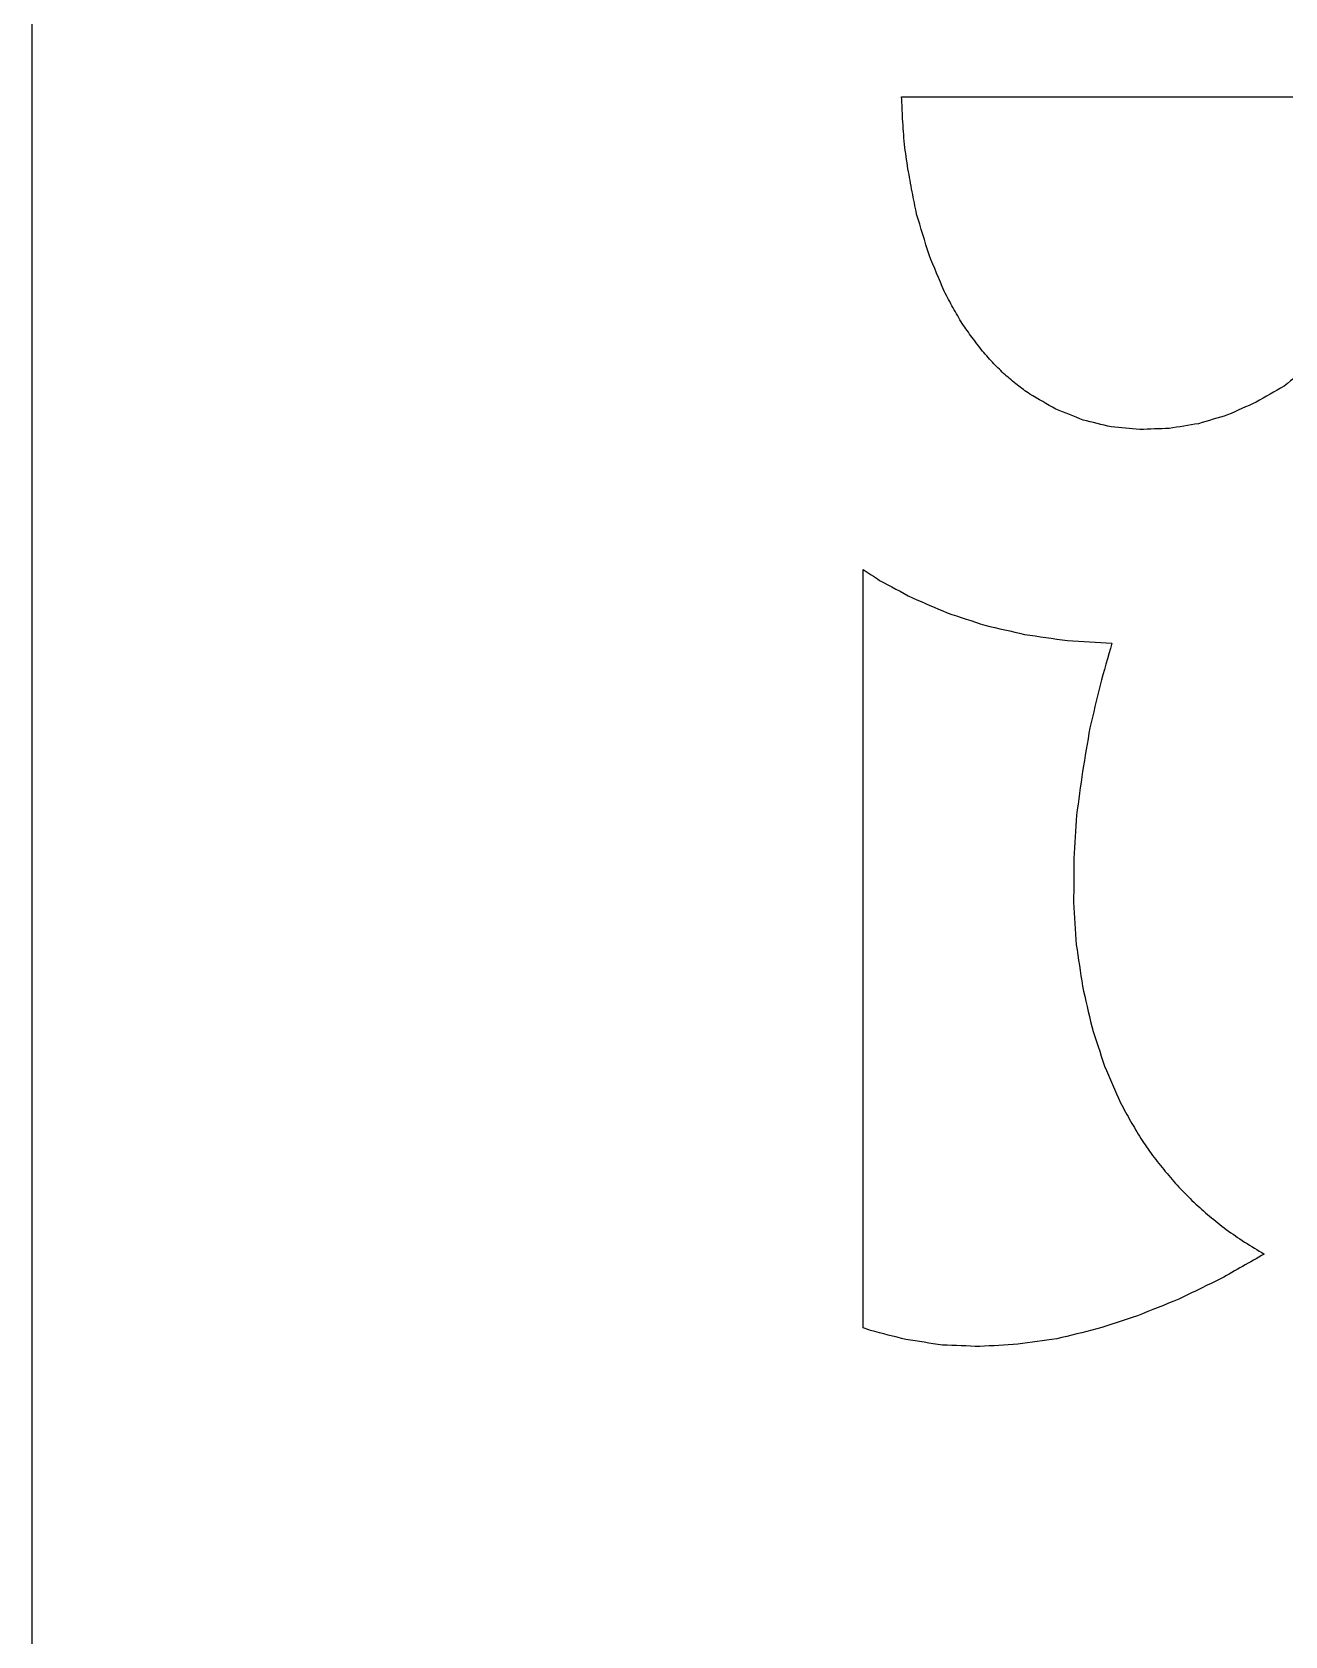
# Model space of a CAD drawing. Header units: centimetres. Extents: x -8.1 to 7.9, y -12 to 13.9.
# Drawn here: x -8.148 to -6.907, y 9.565 to 11.154 of the extents above; entities that cross this region are included whole.
import ezdxf

# ---------------------------------------------------------------- set-up
doc = ezdxf.new("R2010")
doc.units = ezdxf.units.CM
doc.header["$MEASUREMENT"] = 0
doc.layers.add('layer 1', color=7, linetype='Continuous')

msp = doc.modelspace()

# ---------------------------------------------------------------- linework, layer by layer
at = {"layer": 'layer 1', "color": 177}
msp.add_open_spline([(-1.09079, 13.91214), (-3.44321, 13.91214), (-5.79564, 13.91214), (-8.14806, 13.91214), (-8.14806, 13.91214), (-8.14806, 6.04981), (-8.14806, -1.81251), (-8.14806, -9.67484), (-8.14806, -9.67484), (-8.14804, -9.67484), (-8.14803, -9.67484), (-8.148, -9.67484), (-8.148, -9.67484), (-8.148, -10.43807), (-8.148, -11.2013), (-8.148, -11.96454), (-8.148, -11.96454), (-7.87355, -11.96454), (-7.5991, -11.96454), (-7.32465, -11.96454), (-7.32465, -11.96454), (-7.32465, -11.84692), (-7.32465, -11.72929), (-7.32465, -11.61168), (-7.32465, -11.61168), (-7.03435, -11.61168), (-6.74404, -11.61168), (-6.45373, -11.61168), (-6.45373, -11.61168), (-6.45373, -11.38183), (-6.45373, -11.15199), (-6.45373, -10.92215), (-6.45373, -10.92215), (-6.33629, -10.9198), (-6.21884, -10.91746), (-6.10139, -10.91511), (-6.10139, -10.91511), (-6.08053, -10.97458), (-6.05321, -11.02616), (-6.00782, -11.07169), (-6.00782, -11.07169), (-5.96339, -11.11626), (-5.91747, -11.14381), (-5.86353, -11.15634), (-5.86353, -11.15634), (-5.79215, -11.17295), (-5.71677, -11.16572), (-5.65946, -11.11572), (-5.65946, -11.11572), (-5.60401, -11.06734), (-5.57201, -10.98984), (-5.56052, -10.91591), (-5.56052, -10.91591), (-5.52771, -10.91923), (-5.4998, -10.91847), (-5.47347, -10.9147), (-5.47347, -10.9147), (-5.34213, -10.8959), (-5.28009, -10.81279), (-5.269, -10.68747), (-5.269, -10.68747), (-5.26628, -10.65676), (-5.26845, -10.62644), (-5.2782, -10.59975), (-5.2782, -10.59975), (-5.27614, -10.60026), (-5.27407, -10.60077), (-5.27201, -10.60129), (-5.27201, -10.60129), (-5.22566, -10.61732), (-5.17931, -10.63334), (-5.13296, -10.64937), (-5.13296, -10.64937), (-5.10516, -10.93337), (-4.88583, -11.1545), (-4.61939, -11.1545), (-4.61939, -11.1545), (-4.35296, -11.1545), (-4.13364, -10.93337), (-4.10583, -10.64937), (-4.10583, -10.64937), (-4.05948, -10.63334), (-4.01313, -10.61732), (-3.96678, -10.60129), (-3.96678, -10.60129), (-3.96471, -10.60077), (-3.96265, -10.60026), (-3.96059, -10.59975), (-3.96059, -10.59975), (-3.97034, -10.62644), (-3.97251, -10.65676), (-3.96979, -10.68747), (-3.96979, -10.68747), (-3.9587, -10.81279), (-3.89666, -10.8959), (-3.76531, -10.9147), (-3.76531, -10.9147), (-3.73899, -10.91847), (-3.71108, -10.91923), (-3.67827, -10.91591), (-3.67827, -10.91591), (-3.66678, -10.98984), (-3.63478, -11.06734), (-3.57933, -11.11572), (-3.57933, -11.11572), (-3.52203, -11.16572), (-3.44664, -11.17295), (-3.37526, -11.15634), (-3.37526, -11.15634), (-3.32133, -11.14381), (-3.27541, -11.11626), (-3.23096, -11.07169), (-3.23096, -11.07169), (-3.18558, -11.02616), (-3.15826, -10.97458), (-3.1374, -10.91511), (-3.1374, -10.91511), (-3.01995, -10.91746), (-2.9025, -10.9198), (-2.78506, -10.92215), (-2.78506, -10.92215), (-2.78506, -11.15199), (-2.78506, -11.38183), (-2.78506, -11.61168), (-2.78506, -11.61168), (-2.49475, -11.61168), (-2.20444, -11.61168), (-1.91413, -11.61168), (-1.91413, -11.61168), (-1.91413, -11.72929), (-1.91413, -11.84692), (-1.91413, -11.96454), (-1.91413, -11.96454), (-1.63968, -11.96454), (-1.36524, -11.96454), (-1.09079, -11.96454), (-1.09079, -11.96454), (-1.09079, -11.2013), (-1.09079, -10.43807), (-1.09079, -9.67484), (-1.09079, -9.67484), (-1.09079, -1.81251), (-1.09079, 6.04981), (-1.09079, 13.91214)], degree=3, knots=[0, 0, 0, 0, 0.027027, 0.027027, 0.027027, 0.027027, 0.0540541, 0.0540541, 0.0540541, 0.0540541, 0.0810811, 0.0810811, 0.0810811, 0.0810811, 0.1081081, 0.1081081, 0.1081081, 0.1081081, 0.1351351, 0.1351351, 0.1351351, 0.1351351, 0.1621622, 0.1621622, 0.1621622, 0.1621622, 0.1891892, 0.1891892, 0.1891892, 0.1891892, 0.2162162, 0.2162162, 0.2162162, 0.2162162, 0.2432432, 0.2432432, 0.2432432, 0.2432432, 0.2702703, 0.2702703, 0.2702703, 0.2702703, 0.2972973, 0.2972973, 0.2972973, 0.2972973, 0.3243243, 0.3243243, 0.3243243, 0.3243243, 0.3513514, 0.3513514, 0.3513514, 0.3513514, 0.3783784, 0.3783784, 0.3783784, 0.3783784, 0.4054054, 0.4054054, 0.4054054, 0.4054054, 0.4324324, 0.4324324, 0.4324324, 0.4324324, 0.4594595, 0.4594595, 0.4594595, 0.4594595, 0.4864865, 0.4864865, 0.4864865, 0.4864865, 0.5135135, 0.5135135, 0.5135135, 0.5135135, 0.5405405, 0.5405405, 0.5405405, 0.5405405, 0.5675676, 0.5675676, 0.5675676, 0.5675676, 0.5945946, 0.5945946, 0.5945946, 0.5945946, 0.6216216, 0.6216216, 0.6216216, 0.6216216, 0.6486486, 0.6486486, 0.6486486, 0.6486486, 0.6756757, 0.6756757, 0.6756757, 0.6756757, 0.7027027, 0.7027027, 0.7027027, 0.7027027, 0.7297297, 0.7297297, 0.7297297, 0.7297297, 0.7567568, 0.7567568, 0.7567568, 0.7567568, 0.7837838, 0.7837838, 0.7837838, 0.7837838, 0.8108108, 0.8108108, 0.8108108, 0.8108108, 0.8378378, 0.8378378, 0.8378378, 0.8378378, 0.8648649, 0.8648649, 0.8648649, 0.8648649, 0.8918919, 0.8918919, 0.8918919, 0.8918919, 0.9189189, 0.9189189, 0.9189189, 0.9189189, 0.9459459, 0.9459459, 0.9459459, 0.9459459, 1, 1, 1, 1], dxfattribs=at)
at = {"layer": 'layer 1', "color": 7}
for points, knots in [([(-7.28657, 11.08923), (-7.28624, 11.08203), (-7.28592, 11.07484), (-7.2856, 11.06764), (-7.2856, 11.06764), (-7.28501, 11.0592), (-7.28443, 11.05075), (-7.28384, 11.04232), (-7.28384, 11.04232), (-7.28267, 11.03424), (-7.28148, 11.02615), (-7.28031, 11.01808), (-7.28031, 11.01808), (-7.27894, 11.01049), (-7.27757, 11.00288), (-7.2762, 10.99528), (-7.2762, 10.99528), (-7.27473, 10.98793), (-7.27326, 10.98057), (-7.27178, 10.97322), (-7.27178, 10.97322), (-7.26766, 10.95972), (-7.26354, 10.9462), (-7.25943, 10.93271), (-7.25943, 10.93271), (-7.25443, 10.92076), (-7.24943, 10.90883), (-7.24443, 10.89689), (-7.24443, 10.89689), (-7.2415, 10.89134), (-7.23855, 10.88579), (-7.23562, 10.88024), (-7.23562, 10.88024), (-7.23258, 10.87506), (-7.22954, 10.86987), (-7.22649, 10.86468), (-7.22649, 10.86468), (-7.22326, 10.86011), (-7.22002, 10.85552), (-7.21679, 10.85094), (-7.21679, 10.85094), (-7.21336, 10.84648), (-7.20994, 10.84202), (-7.20651, 10.83756), (-7.20651, 10.83756), (-7.20278, 10.83334), (-7.19906, 10.82911), (-7.19533, 10.82489), (-7.19533, 10.82489), (-7.19161, 10.82128), (-7.18787, 10.81766), (-7.18415, 10.81404), (-7.18415, 10.81404), (-7.18014, 10.81066), (-7.17612, 10.80729), (-7.1721, 10.80391), (-7.1721, 10.80391), (-7.16799, 10.8009), (-7.16386, 10.79789), (-7.15974, 10.79487), (-7.15974, 10.79487), (-7.15112, 10.78992), (-7.1425, 10.78498), (-7.13388, 10.78003), (-7.13388, 10.78003), (-7.12486, 10.77642), (-7.11583, 10.7728), (-7.10682, 10.76918), (-7.10682, 10.76918), (-7.09751, 10.7669), (-7.0882, 10.7646), (-7.07888, 10.76231), (-7.07888, 10.76231), (-7.06947, 10.76146), (-7.06006, 10.76062), (-7.05066, 10.75977), (-7.05066, 10.75977), (-7.04096, 10.76014), (-7.03125, 10.7605), (-7.02154, 10.76086), (-7.02154, 10.76086), (-7.01184, 10.76243), (-7.00214, 10.764), (-6.99243, 10.76557), (-6.99243, 10.76557), (-6.98282, 10.76845), (-6.97322, 10.77135), (-6.96362, 10.77425), (-6.96362, 10.77425), (-6.9542, 10.77846), (-6.94479, 10.78269), (-6.93539, 10.78691), (-6.93539, 10.78691), (-6.92617, 10.79222), (-6.91696, 10.79753), (-6.90774, 10.80283), (-6.90774, 10.80283), (-6.89902, 10.80958), (-6.8903, 10.81633), (-6.88157, 10.82309), (-6.88157, 10.82309), (-6.87736, 10.82683), (-6.87314, 10.83056), (-6.86893, 10.8343), (-6.86893, 10.8343), (-6.86491, 10.8384), (-6.86089, 10.84251), (-6.85687, 10.8466), (-6.85687, 10.8466), (-6.85285, 10.85094), (-6.84884, 10.85528), (-6.84482, 10.85962), (-6.84482, 10.85962), (-6.8411, 10.86446), (-6.83737, 10.86928), (-6.83364, 10.8741), (-6.83364, 10.8741), (-6.83002, 10.87892), (-6.82639, 10.88375), (-6.82276, 10.88857), (-6.82276, 10.88857), (-6.81933, 10.89388), (-6.8159, 10.89918), (-6.81247, 10.90449), (-6.81247, 10.90449), (-6.8061, 10.91582), (-6.79973, 10.92716), (-6.79335, 10.93849), (-6.79335, 10.93849), (-6.78796, 10.95103), (-6.78258, 10.96357), (-6.77718, 10.97611), (-6.77718, 10.97611), (-6.77268, 10.98987), (-6.76817, 11.00361), (-6.76366, 11.01736), (-6.76366, 11.01736), (-6.76032, 11.03207), (-6.757, 11.04677), (-6.75366, 11.06148), (-6.75366, 11.06148), (-6.7524, 11.07074), (-6.75116, 11.07998), (-6.7499, 11.08923), (-6.7499, 11.08923), (-6.92879, 11.08923), (-7.10768, 11.08923), (-7.28657, 11.08923)], [0, 0, 0, 0, 0.0263158, 0.0263158, 0.0263158, 0.0263158, 0.0526316, 0.0526316, 0.0526316, 0.0526316, 0.0789474, 0.0789474, 0.0789474, 0.0789474, 0.1052632, 0.1052632, 0.1052632, 0.1052632, 0.1315789, 0.1315789, 0.1315789, 0.1315789, 0.1578947, 0.1578947, 0.1578947, 0.1578947, 0.1842105, 0.1842105, 0.1842105, 0.1842105, 0.2105263, 0.2105263, 0.2105263, 0.2105263, 0.2368421, 0.2368421, 0.2368421, 0.2368421, 0.2631579, 0.2631579, 0.2631579, 0.2631579, 0.2894737, 0.2894737, 0.2894737, 0.2894737, 0.3157895, 0.3157895, 0.3157895, 0.3157895, 0.3421053, 0.3421053, 0.3421053, 0.3421053, 0.3684211, 0.3684211, 0.3684211, 0.3684211, 0.3947368, 0.3947368, 0.3947368, 0.3947368, 0.4210526, 0.4210526, 0.4210526, 0.4210526, 0.4473684, 0.4473684, 0.4473684, 0.4473684, 0.4736842, 0.4736842, 0.4736842, 0.4736842, 0.5, 0.5, 0.5, 0.5, 0.5263158, 0.5263158, 0.5263158, 0.5263158, 0.5526316, 0.5526316, 0.5526316, 0.5526316, 0.5789474, 0.5789474, 0.5789474, 0.5789474, 0.6052632, 0.6052632, 0.6052632, 0.6052632, 0.6315789, 0.6315789, 0.6315789, 0.6315789, 0.6578947, 0.6578947, 0.6578947, 0.6578947, 0.6842105, 0.6842105, 0.6842105, 0.6842105, 0.7105263, 0.7105263, 0.7105263, 0.7105263, 0.7368421, 0.7368421, 0.7368421, 0.7368421, 0.7631579, 0.7631579, 0.7631579, 0.7631579, 0.7894737, 0.7894737, 0.7894737, 0.7894737, 0.8157895, 0.8157895, 0.8157895, 0.8157895, 0.8421053, 0.8421053, 0.8421053, 0.8421053, 0.8684211, 0.8684211, 0.8684211, 0.8684211, 0.8947368, 0.8947368, 0.8947368, 0.8947368, 0.9210526, 0.9210526, 0.9210526, 0.9210526, 0.9473684, 0.9473684, 0.9473684, 0.9473684, 1, 1, 1, 1]), ([(-6.92745, 9.94291), (-6.93392, 9.9469), (-6.94039, 9.95087), (-6.94685, 9.95485), (-6.94685, 9.95485), (-6.95293, 9.95895), (-6.95901, 9.96304), (-6.96509, 9.96716), (-6.96509, 9.96716), (-6.97058, 9.97162), (-6.97607, 9.97608), (-6.98155, 9.98054), (-6.98155, 9.98054), (-6.98675, 9.98512), (-6.99195, 9.9897), (-6.99714, 9.99428), (-6.99714, 9.99428), (-7.00203, 9.99922), (-7.00695, 10.00417), (-7.01184, 10.00912), (-7.01184, 10.00912), (-7.01635, 10.0143), (-7.02086, 10.01948), (-7.02536, 10.02467), (-7.02536, 10.02467), (-7.02959, 10.02997), (-7.0338, 10.03528), (-7.03801, 10.04059), (-7.03801, 10.04059), (-7.04193, 10.04626), (-7.04585, 10.05193), (-7.04977, 10.05758), (-7.04977, 10.05758), (-7.0531, 10.06325), (-7.05644, 10.06892), (-7.05977, 10.07459), (-7.05977, 10.07459), (-7.0631, 10.08062), (-7.06643, 10.08666), (-7.06977, 10.09269), (-7.06977, 10.09269), (-7.07506, 10.10486), (-7.08036, 10.11704), (-7.08564, 10.12922), (-7.08564, 10.12922), (-7.08986, 10.14224), (-7.09407, 10.15527), (-7.0983, 10.1683), (-7.0983, 10.1683), (-7.10133, 10.18168), (-7.10437, 10.19506), (-7.10741, 10.20845), (-7.10741, 10.20845), (-7.10947, 10.22207), (-7.11152, 10.2357), (-7.11358, 10.24932), (-7.11358, 10.24932), (-7.11446, 10.26344), (-7.11535, 10.27755), (-7.11622, 10.29165), (-7.11622, 10.29165), (-7.11613, 10.306), (-7.11603, 10.32035), (-7.11594, 10.33471), (-7.11594, 10.33471), (-7.11505, 10.34906), (-7.11417, 10.3634), (-7.11329, 10.37775), (-7.11329, 10.37775), (-7.11132, 10.39222), (-7.10937, 10.40669), (-7.10741, 10.42116), (-7.10741, 10.42116), (-7.10496, 10.43552), (-7.1025, 10.44987), (-7.10005, 10.46422), (-7.10005, 10.46422), (-7.09673, 10.47832), (-7.09339, 10.49243), (-7.09005, 10.50654), (-7.09005, 10.50654), (-7.08614, 10.52041), (-7.08222, 10.53428), (-7.0783, 10.54814), (-7.0783, 10.54814), (-7.093, 10.54899), (-7.1077, 10.54983), (-7.12241, 10.55068), (-7.12241, 10.55068), (-7.13652, 10.55273), (-7.15063, 10.55478), (-7.16474, 10.55682), (-7.16474, 10.55682), (-7.17788, 10.55984), (-7.19102, 10.56285), (-7.20415, 10.56587), (-7.20415, 10.56587), (-7.21659, 10.56998), (-7.22905, 10.57407), (-7.2415, 10.57817), (-7.2415, 10.57817), (-7.25296, 10.58311), (-7.26443, 10.58806), (-7.2759, 10.593), (-7.2759, 10.593), (-7.28678, 10.59879), (-7.29767, 10.60458), (-7.30854, 10.61037), (-7.30854, 10.61037), (-7.31393, 10.61398), (-7.31933, 10.61759), (-7.32471, 10.6212), (-7.32471, 10.6212), (-7.32471, 10.37081), (-7.32471, 10.12042), (-7.32471, 9.87003), (-7.32471, 9.87003), (-7.32226, 9.86912), (-7.3198, 9.86821), (-7.31736, 9.8673), (-7.31736, 9.8673), (-7.30569, 9.86429), (-7.29403, 9.86127), (-7.28237, 9.85826), (-7.28237, 9.85826), (-7.27031, 9.85644), (-7.25826, 9.85464), (-7.2462, 9.85283), (-7.2462, 9.85283), (-7.23385, 9.85235), (-7.22149, 9.85187), (-7.20915, 9.85138), (-7.20915, 9.85138), (-7.19661, 9.8521), (-7.18406, 9.85283), (-7.17151, 9.85356), (-7.17151, 9.85356), (-7.15867, 9.85537), (-7.14584, 9.85717), (-7.13299, 9.85898), (-7.13299, 9.85898), (-7.11976, 9.86224), (-7.10652, 9.8655), (-7.0933, 9.86875), (-7.0933, 9.86875), (-7.07986, 9.87309), (-7.06643, 9.87743), (-7.05302, 9.88177), (-7.05302, 9.88177), (-7.03929, 9.88732), (-7.02557, 9.89287), (-7.01184, 9.89841), (-7.01184, 9.89841), (-6.99792, 9.90517), (-6.98401, 9.91192), (-6.97009, 9.91867), (-6.97009, 9.91867), (-6.95588, 9.92675), (-6.94166, 9.93483), (-6.92745, 9.94291)], [0, 0, 0, 0, 0.0243902, 0.0243902, 0.0243902, 0.0243902, 0.0487805, 0.0487805, 0.0487805, 0.0487805, 0.0731707, 0.0731707, 0.0731707, 0.0731707, 0.097561, 0.097561, 0.097561, 0.097561, 0.1219512, 0.1219512, 0.1219512, 0.1219512, 0.1463415, 0.1463415, 0.1463415, 0.1463415, 0.1707317, 0.1707317, 0.1707317, 0.1707317, 0.195122, 0.195122, 0.195122, 0.195122, 0.2195122, 0.2195122, 0.2195122, 0.2195122, 0.2439024, 0.2439024, 0.2439024, 0.2439024, 0.2682927, 0.2682927, 0.2682927, 0.2682927, 0.2926829, 0.2926829, 0.2926829, 0.2926829, 0.3170732, 0.3170732, 0.3170732, 0.3170732, 0.3414634, 0.3414634, 0.3414634, 0.3414634, 0.3658537, 0.3658537, 0.3658537, 0.3658537, 0.3902439, 0.3902439, 0.3902439, 0.3902439, 0.4146341, 0.4146341, 0.4146341, 0.4146341, 0.4390244, 0.4390244, 0.4390244, 0.4390244, 0.4634146, 0.4634146, 0.4634146, 0.4634146, 0.4878049, 0.4878049, 0.4878049, 0.4878049, 0.5121951, 0.5121951, 0.5121951, 0.5121951, 0.5365854, 0.5365854, 0.5365854, 0.5365854, 0.5609756, 0.5609756, 0.5609756, 0.5609756, 0.5853659, 0.5853659, 0.5853659, 0.5853659, 0.6097561, 0.6097561, 0.6097561, 0.6097561, 0.6341463, 0.6341463, 0.6341463, 0.6341463, 0.6585366, 0.6585366, 0.6585366, 0.6585366, 0.6829268, 0.6829268, 0.6829268, 0.6829268, 0.7073171, 0.7073171, 0.7073171, 0.7073171, 0.7317073, 0.7317073, 0.7317073, 0.7317073, 0.7560976, 0.7560976, 0.7560976, 0.7560976, 0.7804878, 0.7804878, 0.7804878, 0.7804878, 0.804878, 0.804878, 0.804878, 0.804878, 0.8292683, 0.8292683, 0.8292683, 0.8292683, 0.8536585, 0.8536585, 0.8536585, 0.8536585, 0.8780488, 0.8780488, 0.8780488, 0.8780488, 0.902439, 0.902439, 0.902439, 0.902439, 0.9268293, 0.9268293, 0.9268293, 0.9268293, 0.9512195, 0.9512195, 0.9512195, 0.9512195, 1, 1, 1, 1])]:
    msp.add_open_spline(points, degree=3, knots=knots, dxfattribs=at)

doc.saveas('drawing.dxf')
